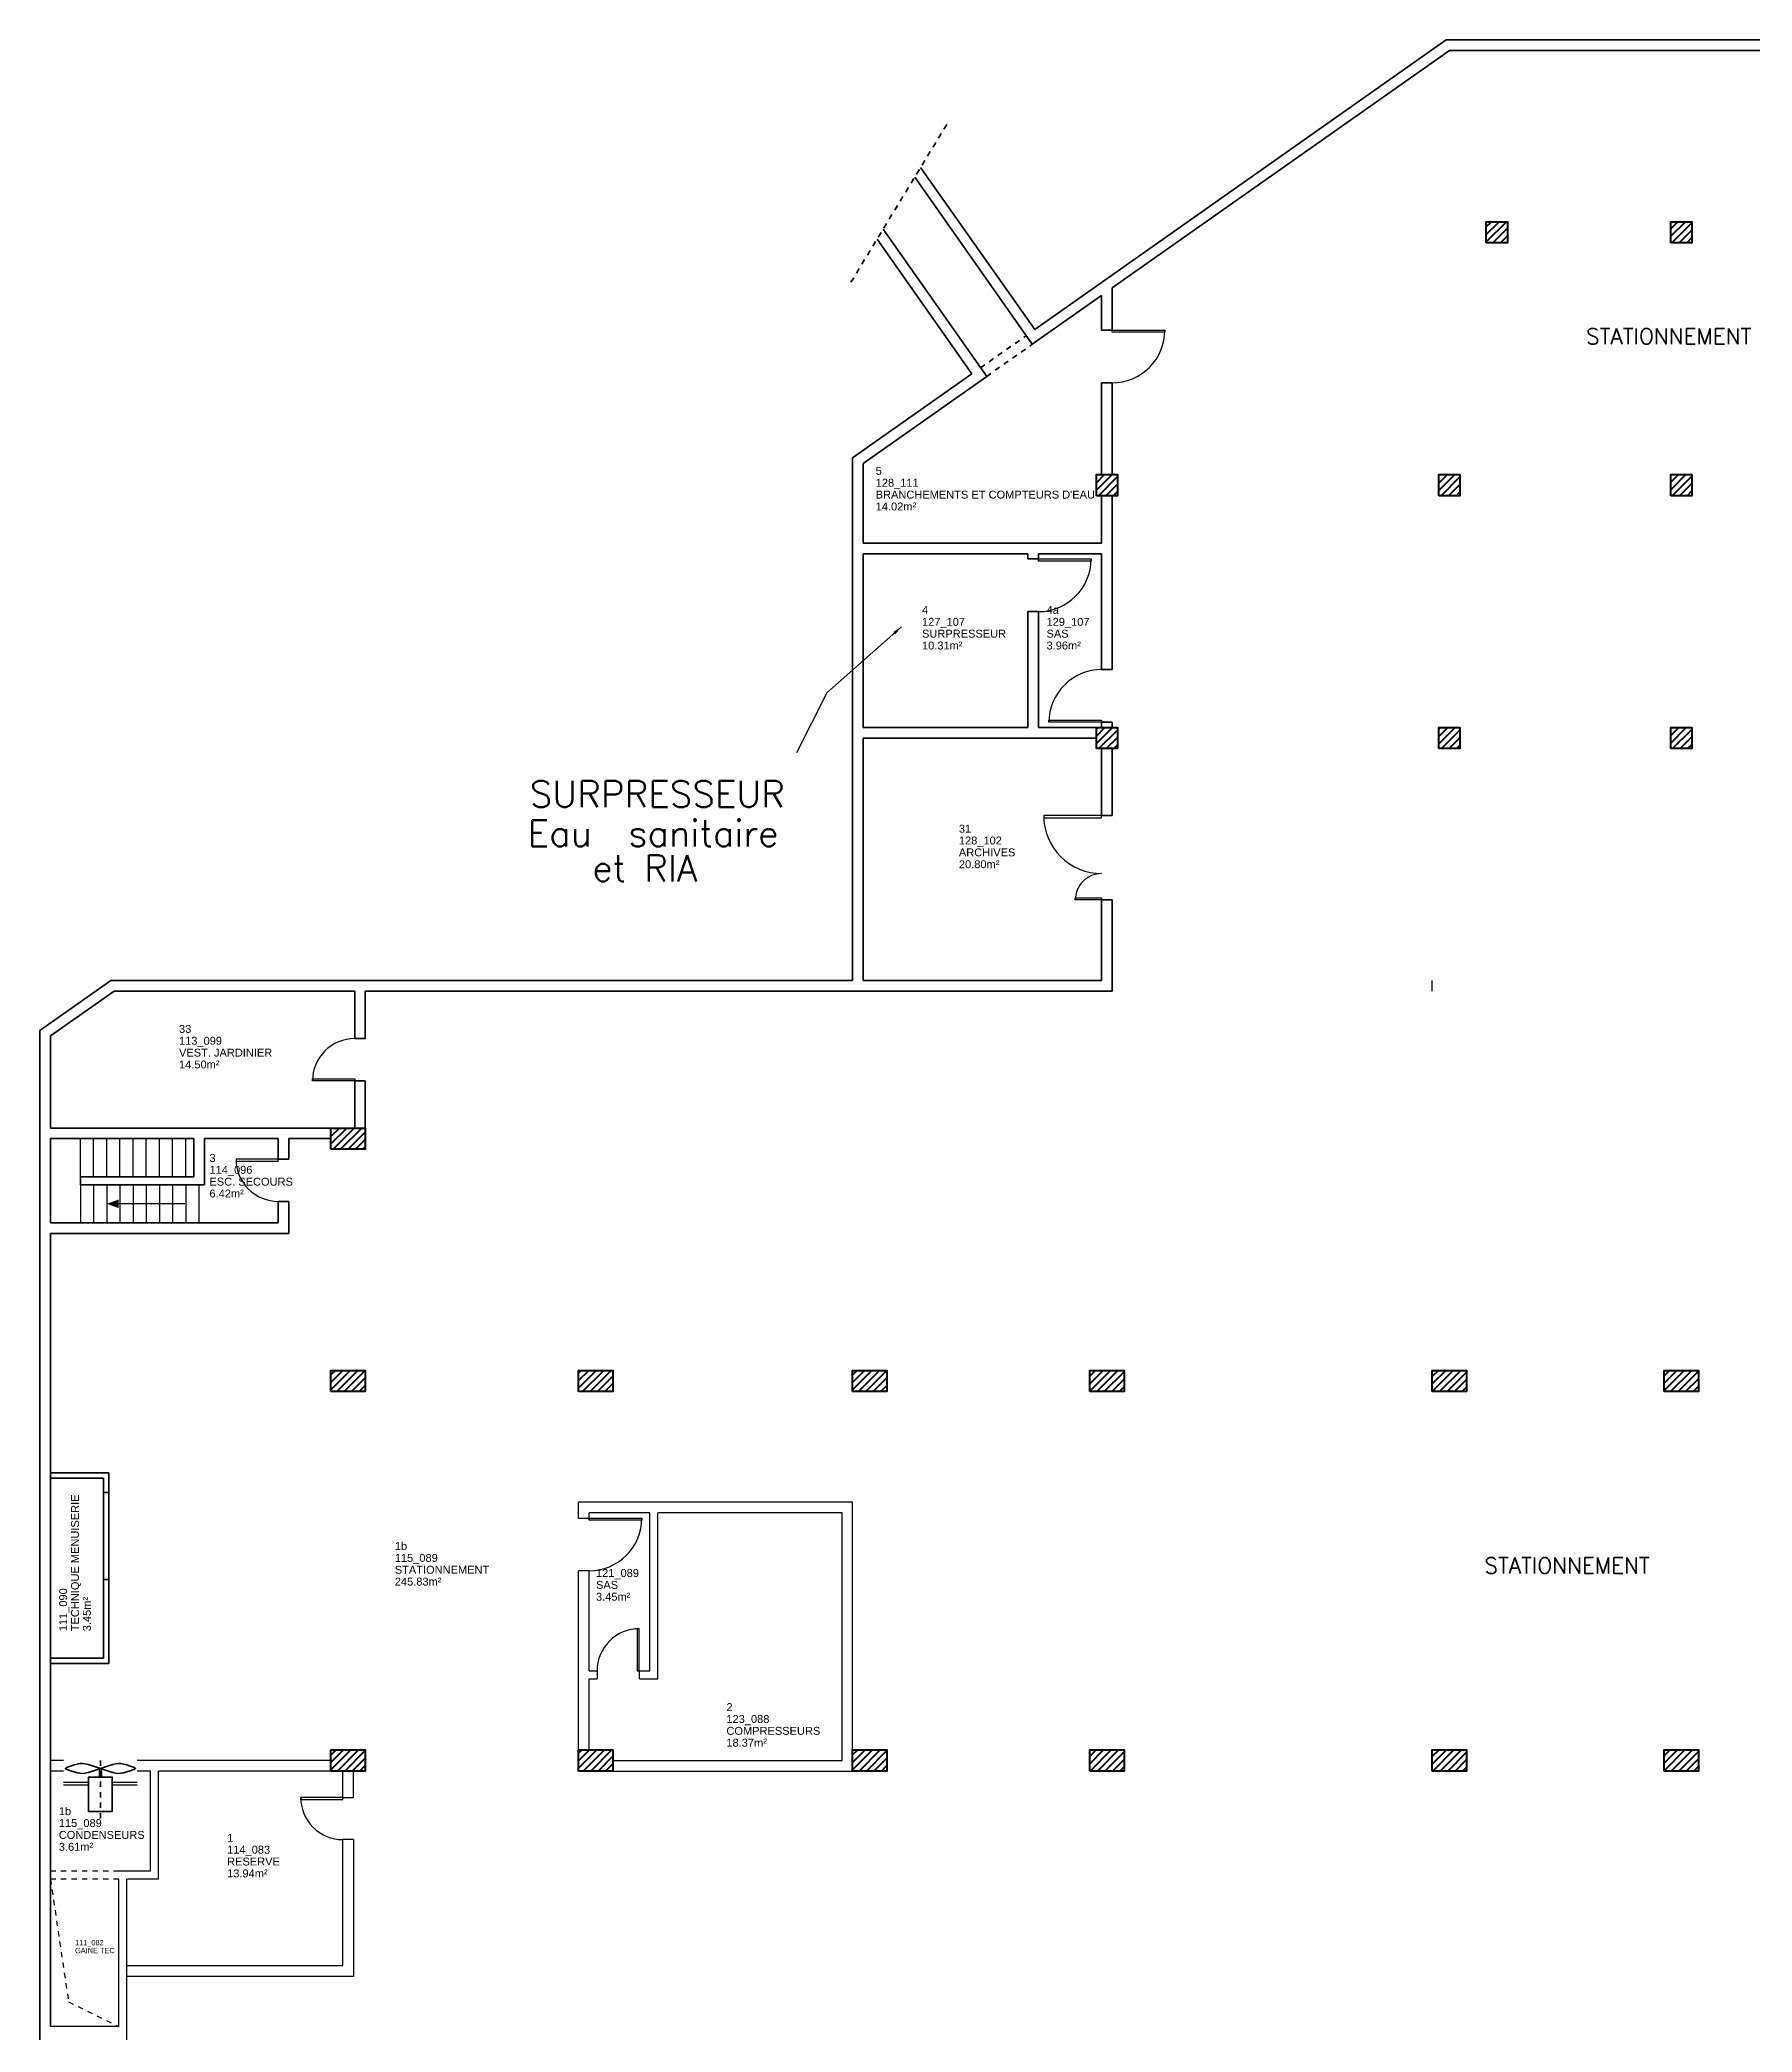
# Model space of a CAD drawing. Header units: metres. Extents: x -8 to 219, y -4 to 118.
# Drawn here: x 109.84 to 142.34, y 80.19 to 118 of the extents above; entities that cross this region are included whole.
import ezdxf

# ---------------------------------------------------------------- set-up
doc = ezdxf.new("R2010")
doc.units = ezdxf.units.M
doc.header["$LTSCALE"] = 0.1
doc.header["$MEASUREMENT"] = 0
for name, pattern in [('CACHÉ', [0.25, 0.125, -0.125]), ('CONTINU', [0]), ('DISCONTINU', [0.75, 0.5, -0.25])]:
    doc.linetypes.add(name, pattern=pattern)
doc.layers.get('0').update_dxf_attribs({"linetype": 'CONTINUOUS'})
for name, color, linetype, lineweight in [('003 Murs porteurs', 7, 'CONTINUOUS', 35), ('A_MURS_STRU', 7, 'CONTINU', 40), ('A_PORT', 7, 'CONTINU', 0)]:
    doc.layers.add(name, color=color, linetype=linetype, lineweight=lineweight)
for name, color, linetype in [('005 Portes', 7, 'CONTINUOUS'), ('00_tx_rep_local', 5, 'CONTINUOUS'), ('A_ACCÈS', 7, 'CONTINUOUS'), ('A_Etiqu_Gaine', 7, 'CONTINUOUS'), ('A_Etiqu_Gaine_ancien', 7, 'CONTINUOUS'), ('A_Etiqu_Gaine_code', 7, 'CONTINUOUS'), ('A_Etiqu_Local', 7, 'CONTINUOUS'), ('A_Etiqu_Local_ancien', 7, 'CONTINUOUS'), ('A_MUR_CLOI', 7, 'CONTINUOUS')]:
    doc.layers.add(name, color=color, linetype=linetype)
doc.styles.add('Attribut', font='arial.ttf')
doc.styles.add('ROMANS', font='ROMANS')
doc.dimstyles.get("Standard").update_dxf_attribs({"dimtxt": 0.18, "dimasz": 0.18, "dimexe": 0.18, "dimexo": 0.0625, "dimgap": 0.09, "dimtad": 1, "dimzin": 0, "dimdsep": 46, "dimtxsty": 'Standard', "dimcen": 0.09, "dimadec": 0, "dimazin": 0, "dimtfac": 1, "dimtofl": 0, "dimtmove": 0, "dimatfit": 3, "dimfxl": 1, "dimtolj": 1, "dimtzin": 0, "dimarcsym": 0})
pattern_1 = [(45, (109.59121, 38.09947), (-0.07071068, 0.07071068), [])]

# ---------------------------------------------------------------- blocks, each defined once
blk = doc.blocks.new('BROCASS-G29')
at = {"layer": '005 Portes', "color": 7, "linetype": 'Continuous'}
blk.add_lwpolyline([(6, 46.549995), (5.199996, 46.549995), (5.199996, 46.509995), (6, 46.509995)], close=True, dxfattribs=at)
at = {"layer": '005 Portes', "color": 3, "linetype": 'Continuous'}
blk.add_arc((6, 46.549988), 0.800999, 179.999991, 270.000001, dxfattribs=at)
blk = doc.blocks.new('BROCASS-G30')
at = {"layer": '005 Portes', "color": 7, "linetype": 'Continuous'}
blk.add_lwpolyline([(6.224999, 60.146942), (5.424996, 60.146942), (5.424996, 60.186943), (6.224999, 60.186943)], close=True, dxfattribs=at)
at = {"layer": '005 Portes', "color": 3, "linetype": 'Continuous'}
blk.add_arc((6.224999, 60.14695), 0.800999, 90.000003, 180.000005, dxfattribs=at)
blk = doc.blocks.new('BROCASS-G31')
at = {"layer": '005 Portes', "color": 7, "linetype": 'Continuous'}
blk.add_lwpolyline([(4.775022, 58.659466), (3.975019, 58.659466), (3.975019, 58.619465), (4.775022, 58.619465)], close=True, dxfattribs=at)
at = {"layer": '005 Portes', "color": 3, "linetype": 'Continuous'}
blk.add_arc((4.775022, 58.659458), 0.800999, 179.999991, 270.000001, dxfattribs=at)
blk = doc.blocks.new('BROCASS-G32')
at = {"layer": '005 Portes', "color": 7, "linetype": 'Continuous'}
blk.add_lwpolyline([(10.675001, 51.849659), (11.675009, 51.849659), (11.675009, 51.80965), (10.675001, 51.80965)], close=True, dxfattribs=at)
at = {"layer": '005 Portes', "color": 3, "linetype": 'Continuous'}
blk.add_arc((10.675001, 51.849659), 1, 270.000001, 0.000003, dxfattribs=at)
blk = doc.blocks.new('BROCASS-G33')
at = {"layer": '005 Portes', "color": 7, "linetype": 'Continuous'}
blk.add_lwpolyline([(11.62653, 48.949642), (11.62653, 49.749645), (11.586529, 49.749645), (11.586529, 48.949642)], close=True, dxfattribs=at)
at = {"layer": '005 Portes', "color": 3, "linetype": 'Continuous'}
blk.add_arc((11.626522, 48.949642), 0.800999, 89.999996, 180.000005, dxfattribs=at)
blk = doc.blocks.new('BROCASS-G34')
at = {"layer": '005 Portes', "color": 7, "linetype": 'Continuous'}
blk.add_lwpolyline([(20.4, 65.179398), (19.299994, 65.179398), (19.299994, 65.139389), (20.4, 65.139389)], close=True, dxfattribs=at)
at = {"layer": '005 Portes', "color": 3, "linetype": 'Continuous'}
blk.add_arc((20.4, 65.179398), 1.100002, 179.999991, 270.000001, dxfattribs=at)
blk = doc.blocks.new('BROCASS-G35')
at = {"layer": '005 Portes', "color": 7, "linetype": 'Continuous'}
blk.add_lwpolyline([(20.4, 63.579395), (19.899996, 63.579395), (19.899996, 63.619396), (20.4, 63.619396)], close=True, dxfattribs=at)
at = {"layer": '005 Portes', "color": 3, "linetype": 'Continuous'}
blk.add_arc((20.4, 63.579395), 0.5, 90.000003, 180.000005, dxfattribs=at)
blk = doc.blocks.new('BROCASS-G36')
at = {"layer": '005 Portes', "color": 7, "linetype": 'Continuous'}
blk.add_lwpolyline([(20.4, 66.950005), (19.399992, 66.950005), (19.399992, 66.990013), (20.4, 66.990013)], close=True, dxfattribs=at)
at = {"layer": '005 Portes', "color": 3, "linetype": 'Continuous'}
blk.add_arc((20.4, 66.950005), 1, 90.000003, 180.000005, dxfattribs=at)
blk = doc.blocks.new('BROCASS-G37')
at = {"layer": '005 Portes', "color": 7, "linetype": 'Continuous'}
blk.add_lwpolyline([(19.199751, 70.049614), (20.199759, 70.049614), (20.199759, 70.009605), (19.199751, 70.009605)], close=True, dxfattribs=at)
at = {"layer": '005 Portes', "color": 3, "linetype": 'Continuous'}
blk.add_arc((19.199751, 70.049614), 1, 270.000001, 0.000001, dxfattribs=at)
blk = doc.blocks.new('BROCASS-G38')
at = {"layer": '005 Portes', "color": 7, "linetype": 'Continuous'}
blk.add_lwpolyline([(20.6, 74.39167), (21.600008, 74.39167), (21.600008, 74.351662), (20.6, 74.351662)], close=True, dxfattribs=at)
at = {"layer": '005 Portes', "color": 3, "linetype": 'Continuous'}
blk.add_arc((20.6, 74.39167), 1, 270.000001, 0.000003, dxfattribs=at)
blk = doc.blocks.new('A_Etiqu_Local')
at = {"style": 'Attribut', "flags": 1}
for tag, p in [('CODE_HOPITAL', (-0.446, 1.632)), ('CODE_SITE', (-0.446, 1.407)), ('CODE_BATIMENT', (-0.446, 1.182)), ('CODE_SECTEUR', (-0.446, 0.957)), ('CODE_ETAGE', (-0.446, 0.732)), ('NOM_NORMALISE', (-0.446, -0.843)), ('SECTEUR_ACTIVITE', (-0.446, -1.068)), ('VOLUME', (-0.446, -1.518)), ('SOUS_SECTEUR_ACTIVITE', (-0.446, -1.293)), ('SERVICE', (-0.446, -1.743)), ('CODE_UG', (-0.446, -1.968)), ('CODE_UA', (-0.446, -2.193)), ('CODE_POLE', (-0.446, -2.418)), ('OCCUPANT_EXTERNE', (-0.446, -2.643)), ('ACCES_HANDICAPES', (-0.446, -3.093)), ('DISPONIBILITE', (-0.446, -2.868)), ('NATURE_SOL', (-0.446, -3.318)), ('RISQUE_LABORATOIRE', (-0.446, -3.543)), ('AMIANTE', (-0.446, -3.768))]:
    blk.add_attdef(tag, p, '', height=0.15, dxfattribs=at)
at = {"layer": 'A_Etiqu_Local', "style": 'Attribut'}
for tag, p in [('CODE_PIECE', (-0.446, 0.282)), ('NOM_USAGE', (-0.446, 0.057)), ('SURFACE', (-0.446, -0.168))]:
    blk.add_attdef(tag, p, '', height=0.15, dxfattribs=at)
at = {"layer": 'A_Etiqu_Local_ancien', "style": 'Attribut'}
blk.add_attdef('CODE_PIECE_ANCIEN', (-0.446, 0.507), '', height=0.15, dxfattribs=at)
blk = doc.blocks.new('A_Etiqu_Gaine')
at = {"style": 'Attribut', "flags": 1}
for tag, p in [('CODE_HOPITAL', (-0.432, 0.865)), ('CODE_SITE', (-0.432, 0.715)), ('CODE_BATIMENT', (-0.432, 0.565)), ('CODE_SECTEUR', (-0.432, 0.415)), ('CODE_ETAGE', (-0.432, 0.265)), ('NOM_NORMALISE', (-0.432, -0.335)), ('SECTEUR_ACTIVITE', (-0.432, -0.485)), ('SOUS_SECTEUR_ACTIVITE', (-0.432, -0.635)), ('SURFACE', (-0.432, -0.785)), ('CODE_UG', (-0.432, -0.935)), ('CODE_POLE', (-0.432, -1.085)), ('AMIANTE', (-0.432, -1.235))]:
    blk.add_attdef(tag, p, '', height=0.1, dxfattribs=at)
at = {"layer": 'A_Etiqu_Gaine', "style": 'Attribut'}
blk.add_attdef('NOM_USAGE', (-0.432, -0.185), '', height=0.1, dxfattribs=at)
at = {"layer": 'A_Etiqu_Gaine_ancien', "style": 'Attribut'}
blk.add_attdef('CODE_PIECE_ANCIEN', (-0.432, 0.115), '', height=0.1, dxfattribs=at)
at = {"layer": 'A_Etiqu_Gaine_code', "style": 'Attribut'}
blk.add_attdef('CODE_PIECE', (-0.432, -0.035), '', height=0.1, dxfattribs=at)

msp = doc.modelspace()

# ---------------------------------------------------------------- hatches: boundary and pattern name
at = {"layer": 'A_MURS_STRU', "linetype": 'Continuous'}
h = msp.add_hatch(dxfattribs=at)
h.set_pattern_fill('ANSI31', color=8, scale=0.8, style=0)
h.set_pattern_definition(pattern_1)
h.paths.add_polyline_path([(137.291, 114.149), (137.291, 114.549), (137.691, 114.549), (137.691, 114.149)])
h = msp.add_hatch(dxfattribs=at)
h.set_pattern_fill('ANSI31', color=8, scale=0.8, style=0)
h.set_pattern_definition(pattern_1)
h.paths.add_polyline_path([(145.191, 114.149), (145.191, 114.549), (145.591, 114.549), (145.591, 114.149)])
h.paths.add_polyline_path([(140.791, 114.149), (140.791, 114.549), (141.191, 114.549), (141.191, 114.149)])
h.paths.add_polyline_path([(145.191, 109.349), (145.191, 109.749), (145.591, 109.749), (145.591, 109.349)])
h.paths.add_polyline_path([(140.791, 109.349), (140.791, 109.749), (141.191, 109.749), (141.191, 109.349)])
h.paths.add_polyline_path([(145.191, 104.549), (145.191, 104.949), (145.591, 104.949), (145.591, 104.549)])
h.paths.add_polyline_path([(140.791, 104.549), (140.791, 104.949), (141.191, 104.949), (141.191, 104.549)])
h = msp.add_hatch(dxfattribs=at)
h.set_pattern_fill('ANSI31', color=8, scale=0.8, style=0)
h.set_pattern_definition(pattern_1)
h.paths.add_polyline_path([(136.391, 109.349), (136.391, 109.749), (136.791, 109.749), (136.791, 109.349)])
h.paths.add_polyline_path([(136.391, 104.549), (136.391, 104.949), (136.791, 104.949), (136.791, 104.549)])
h.paths.add_polyline_path([(129.891, 109.349), (129.891, 109.749), (130.291, 109.749), (130.291, 109.349)])
h.paths.add_polyline_path([(129.891, 104.549), (129.891, 104.949), (130.291, 104.949), (130.291, 104.549)])
h = msp.add_hatch(dxfattribs=at)
h.set_pattern_fill('ANSI31', color=8, scale=0.8, style=0)
h.set_pattern_definition(pattern_1)
h.paths.add_polyline_path([(140.666, 92.349), (140.666, 92.749), (141.316, 92.749), (141.316, 92.349)])
h.paths.add_polyline_path([(136.266, 92.349), (136.266, 92.749), (136.916, 92.749), (136.916, 92.349)])
h.paths.add_polyline_path([(140.666, 85.149), (140.666, 85.549), (141.316, 85.549), (141.316, 85.149)])
h.paths.add_polyline_path([(136.266, 85.149), (136.266, 85.549), (136.916, 85.549), (136.916, 85.149)])
h.paths.add_polyline_path([(125.266, 92.349), (125.266, 92.749), (125.916, 92.749), (125.916, 92.349)])
h.paths.add_polyline_path([(120.066, 92.349), (120.066, 92.749), (120.716, 92.749), (120.716, 92.349)])
h.paths.add_polyline_path([(129.766, 92.349), (129.766, 92.749), (130.416, 92.749), (130.416, 92.349)])
h.paths.add_polyline_path([(125.266, 85.149), (125.266, 85.549), (125.916, 85.549), (125.916, 85.149)])
h.paths.add_polyline_path([(120.066, 85.149), (120.066, 85.549), (120.716, 85.549), (120.716, 85.149)])
h.paths.add_polyline_path([(129.766, 85.149), (129.766, 85.549), (130.416, 85.549), (130.416, 85.149)])
h.paths.add_polyline_path([(115.366, 96.949), (115.366, 97.349), (116.016, 97.349), (116.016, 96.949)])
h.paths.add_polyline_path([(115.366, 92.349), (115.366, 92.749), (116.016, 92.749), (116.016, 92.349)])
h.paths.add_polyline_path([(115.366, 85.149), (115.366, 85.549), (116.016, 85.549), (116.016, 85.149)])
h.paths.add_polyline_path([(139.266, 77.949), (139.266, 78.349), (139.916, 78.349), (139.916, 77.949)])
h.paths.add_polyline_path([(136.266, 77.949), (136.266, 78.349), (136.916, 78.349), (136.916, 77.949)])
h.paths.add_polyline_path([(125.266, 77.949), (125.266, 78.349), (125.916, 78.349), (125.916, 77.949)])
h.paths.add_polyline_path([(121.266, 77.949), (121.266, 78.349), (121.916, 78.349), (121.916, 77.949)])
h.paths.add_polyline_path([(129.766, 77.949), (129.766, 78.349), (130.416, 78.349), (130.416, 77.949)])
h.paths.add_polyline_path([(121.266, 70.749), (121.266, 71.149), (121.916, 71.149), (121.916, 70.749)])
h.paths.add_polyline_path([(115.366, 77.949), (115.366, 78.349), (116.016, 78.349), (116.016, 77.949)])
h.paths.add_polyline_path([(115.366, 70.749), (115.366, 71.149), (116.016, 71.149), (116.016, 70.749)])

# ---------------------------------------------------------------- linework, layer by layer
at = {"layer": '003 Murs porteurs', "color": 8, "linetype": 'Continuous'}
for p, q in [((128.723, 112.502), (136.528, 117.999)), ((136.528, 117.999), (185.469, 117.999)), ((130.191, 113.291), (136.591, 117.799)), ((136.591, 117.799), (174.366, 117.799)), ((128.675, 112.223), (126.443, 115.391)), ((128.723, 112.502), (126.556, 115.578)), ((127.53, 111.661), (125.73, 114.217)), ((127.809, 111.613), (125.843, 114.404)), ((128.675, 112.223), (129.991, 113.15)), ((129.991, 112.491), (129.991, 113.15)), ((130.191, 112.491), (130.191, 113.291)), ((130.191, 112.491), (129.991, 112.491)), ((125.266, 110.066), (127.53, 111.661)), ((125.466, 109.963), (127.809, 111.613)), ((129.991, 109.749), (129.991, 111.491)), ((129.991, 111.491), (130.191, 111.491)), ((130.191, 109.749), (130.191, 111.491)), ((125.266, 100.149), (125.266, 110.066)), ((125.466, 108.449), (125.466, 109.963)), ((129.991, 108.449), (129.991, 109.349)), ((130.191, 106.049), (130.191, 109.349)), ((129.991, 108.449), (125.466, 108.449)), ((125.466, 104.949), (125.466, 108.249)), ((128.591, 108.249), (125.466, 108.249)), ((128.591, 108.249), (128.591, 108.149)), ((128.791, 108.149), (128.591, 108.149)), ((128.791, 108.249), (128.791, 108.149)), ((129.991, 108.249), (128.791, 108.249)), ((129.991, 106.049), (129.991, 108.249)), ((128.591, 107.149), (128.591, 104.949)), ((128.591, 107.149), (128.791, 107.149)), ((128.791, 107.149), (128.791, 104.949)), ((129.991, 106.049), (130.191, 106.049)), ((128.591, 104.949), (125.466, 104.949)), ((125.466, 100.149), (125.466, 104.749)), ((129.891, 104.749), (125.466, 104.749)), ((129.891, 104.949), (128.791, 104.949)), ((130.191, 105.049), (129.991, 105.049)), ((129.991, 104.949), (129.991, 105.049)), ((130.191, 104.949), (130.191, 105.049)), ((129.991, 103.279), (129.991, 104.549)), ((130.191, 103.279), (130.191, 104.549)), ((130.191, 103.279), (129.991, 103.279)), ((129.991, 100.149), (129.991, 101.679)), ((129.991, 101.679), (130.191, 101.679)), ((130.191, 99.949), (130.191, 101.679)), ((109.841, 99.201), (111.188, 100.149)), ((110.041, 99.097), (111.251, 99.949)), ((125.266, 100.149), (111.188, 100.149)), ((115.816, 99.949), (111.251, 99.949)), ((115.816, 99.949), (115.816, 99.047)), ((130.191, 99.949), (116.016, 99.949)), ((116.016, 99.949), (116.016, 99.047)), ((129.991, 100.149), (125.466, 100.149)), ((109.841, 99.201), (109.841, 67.699)), ((110.041, 99.097), (110.041, 97.349)), ((115.816, 99.047), (116.018, 99.047)), ((115.816, 98.246), (115.816, 97.349)), ((116.016, 98.246), (115.816, 98.246)), ((116.016, 98.246), (116.016, 97.349)), ((110.041, 97.349), (115.366, 97.349)), ((110.041, 97.149), (110.041, 95.549)), ((110.041, 97.149), (112.766, 97.149)), ((112.766, 97.149), (112.766, 96.424)), ((112.966, 97.149), (112.966, 96.274)), ((112.966, 97.149), (114.366, 97.149)), ((114.366, 97.149), (114.366, 96.759)), ((114.566, 97.149), (115.366, 97.149)), ((114.566, 97.149), (114.566, 96.759)), ((112.766, 96.424), (110.61, 96.424)), ((110.61, 96.274), (110.61, 96.424)), ((114.566, 96.759), (114.366, 96.759)), ((112.966, 96.274), (110.61, 96.274)), ((114.366, 95.958), (114.366, 95.549)), ((114.366, 95.958), (114.566, 95.958)), ((114.566, 95.958), (114.566, 95.349)), ((110.041, 95.549), (114.366, 95.549)), ((110.041, 95.349), (114.566, 95.349)), ((110.041, 95.349), (110.041, 80.299)), ((110.041, 90.809), (111.151, 90.809)), ((111.151, 90.809), (111.151, 87.189)), ((110.041, 90.709), (111.051, 90.709)), ((111.051, 90.709), (111.051, 87.289)), ((111.051, 90.434), (111.151, 90.434)), ((111.051, 88.784), (111.151, 88.784)), ((110.041, 87.289), (111.051, 87.289)), ((110.041, 87.189), (111.151, 87.189)), ((110.974, 85.193), (110.974, 85.033)), ((111.009, 85.191), (111.009, 85.033))]:
    msp.add_line(p, q, dxfattribs=at)
at = {"layer": '003 Murs porteurs', "color": 8, "linetype": 'DISCONTINU'}
msp.add_line((125.234, 113.401), (127.051, 116.394), dxfattribs=at)
at = {"layer": '003 Murs porteurs', "color": 8, "linetype": 'CACHÉ'}
for p, q in [((127.694, 111.777), (128.559, 112.386)), ((127.809, 111.613), (128.675, 112.223)), ((110.991, 85.349), (110.991, 84.149))]:
    msp.add_line(p, q, dxfattribs=at)
at = {"layer": '003 Murs porteurs', "color": 8, "linetype": 'Continuous'}
for points in [[(110.344, 85.213), (110.338, 85.209), (110.334, 85.205), (110.331, 85.202), (110.329, 85.2), (110.328, 85.198), (110.329, 85.195), (110.331, 85.193), (110.334, 85.19), (110.338, 85.186), (110.344, 85.182)], [(110.344, 85.213), (110.426, 85.242), (110.494, 85.264), (110.551, 85.28), (110.603, 85.289), (110.651, 85.291), (110.701, 85.287), (110.756, 85.275), (110.82, 85.256), (110.897, 85.231), (110.991, 85.198)], [(110.344, 85.182), (110.426, 85.153), (110.494, 85.131), (110.551, 85.115), (110.603, 85.106), (110.651, 85.104), (110.701, 85.108), (110.756, 85.12), (110.82, 85.139), (110.897, 85.164), (110.991, 85.198)], [(111.639, 85.213), (111.557, 85.242), (111.489, 85.264), (111.431, 85.28), (111.38, 85.289), (111.332, 85.291), (111.282, 85.287), (111.227, 85.275), (111.162, 85.256), (111.085, 85.231), (110.991, 85.198)], [(111.639, 85.182), (111.557, 85.153), (111.489, 85.131), (111.431, 85.115), (111.38, 85.106), (111.332, 85.104), (111.282, 85.108), (111.227, 85.12), (111.162, 85.139), (111.085, 85.164), (110.991, 85.198)], [(111.639, 85.213), (111.645, 85.209), (111.649, 85.205), (111.652, 85.202), (111.654, 85.2), (111.655, 85.198), (111.654, 85.195), (111.652, 85.193), (111.649, 85.19), (111.645, 85.186), (111.639, 85.182)]]:
    msp.add_lwpolyline(points, dxfattribs=at)
msp.add_lwpolyline([(110.766, 84.383), (110.766, 85.033), (111.216, 85.033), (111.216, 84.383)], close=True, dxfattribs=at)
at = {"layer": 'A_ACCÈS', "color": 8}
for p, q in [((110.61, 96.424), (110.61, 97.149)), ((110.86, 96.424), (110.86, 97.149)), ((111.11, 96.424), (111.11, 97.149)), ((111.36, 96.424), (111.36, 97.149)), ((111.61, 96.424), (111.61, 97.149)), ((111.86, 96.424), (111.86, 97.149)), ((112.11, 96.424), (112.11, 97.149)), ((112.36, 96.424), (112.36, 97.149)), ((112.61, 96.424), (112.61, 97.149)), ((110.61, 96.274), (110.61, 95.549)), ((110.86, 96.274), (110.86, 95.549)), ((111.11, 96.274), (111.11, 95.549)), ((111.36, 96.274), (111.36, 95.549)), ((111.61, 96.274), (111.61, 95.549)), ((111.86, 96.274), (111.86, 95.549)), ((112.11, 96.274), (112.11, 95.549)), ((112.36, 96.274), (112.36, 95.549)), ((112.61, 96.274), (112.61, 95.549)), ((112.86, 96.274), (112.86, 95.549)), ((112.592, 95.912), (111.11, 95.912))]:
    msp.add_line(p, q, dxfattribs=at)
msp.add_lwpolyline([(111.11, 95.912, 0, 0.161, 0), (111.335, 95.912, 0.161, 0.161, 0)], format="xyseb", dxfattribs=at)
at = {"layer": 'A_MUR_CLOI', "color": 8, "linetype": 'Continuous'}
for p, q in [((136.266, 99.949), (136.266, 100.149)), ((125.266, 90.249), (120.066, 90.249)), ((120.066, 89.949), (120.066, 90.249)), ((121.416, 90.049), (120.266, 90.049)), ((120.266, 89.949), (120.266, 90.049)), ((121.416, 87.049), (121.416, 90.049)), ((121.566, 86.899), (121.566, 90.049)), ((125.066, 90.049), (121.566, 90.049)), ((125.066, 85.349), (125.066, 90.049)), ((125.266, 85.549), (125.266, 90.249)), ((120.066, 89.949), (120.266, 89.949)), ((120.066, 85.549), (120.066, 88.949)), ((120.266, 88.949), (120.066, 88.949)), ((120.266, 87.049), (120.266, 88.949)), ((120.266, 87.049), (120.417, 87.049)), ((120.417, 87.049), (120.417, 86.899)), ((121.218, 87.049), (121.416, 87.049)), ((121.218, 86.899), (121.218, 87.049)), ((120.266, 85.549), (120.266, 86.899)), ((120.266, 86.899), (120.417, 86.899)), ((121.218, 86.899), (121.566, 86.899)), ((110.291, 85.349), (110.041, 85.349)), ((110.291, 85.149), (110.041, 85.149)), ((115.366, 85.349), (111.691, 85.349)), ((111.941, 85.149), (111.691, 85.149)), ((111.941, 83.249), (111.941, 85.149)), ((115.366, 85.149), (112.091, 85.149)), ((112.091, 83.099), (112.091, 85.149)), ((115.591, 84.649), (115.591, 85.149)), ((115.791, 84.649), (115.791, 85.149)), ((120.716, 85.349), (125.066, 85.349)), ((120.716, 85.149), (125.266, 85.149)), ((110.291, 84.938), (110.766, 84.938)), ((110.291, 84.887), (110.766, 84.887)), ((111.216, 84.938), (111.691, 84.938)), ((111.216, 84.887), (111.691, 84.887)), ((115.591, 84.649), (115.791, 84.649)), ((115.591, 81.449), (115.591, 83.848)), ((115.791, 83.848), (115.591, 83.848)), ((115.791, 83.848), (115.791, 81.249)), ((111.941, 83.249), (111.342, 83.249)), ((111.342, 80.299), (111.342, 83.099)), ((111.492, 78.649), (111.492, 83.099)), ((112.091, 83.099), (111.492, 83.099)), ((115.591, 81.449), (111.492, 81.449)), ((115.791, 81.249), (111.492, 81.249)), ((111.342, 80.299), (110.041, 80.299))]:
    msp.add_line(p, q, dxfattribs=at)
at = {"layer": 'A_MUR_CLOI', "color": 8}
msp.add_line((110.041, 90.809), (111.151, 90.809), dxfattribs=at)
at = {"layer": 'A_MUR_CLOI', "color": 8, "linetype": 'CACHÉ'}
for p, q in [((111.342, 83.249), (110.041, 83.249)), ((111.342, 83.099), (110.041, 83.099)), ((110.041, 83.099), (110.386, 80.769)), ((110.386, 80.769), (111.342, 80.299))]:
    msp.add_line(p, q, dxfattribs=at)
at = {"layer": 'A_MURS_STRU', "color": 8, "linetype": 'Continuous'}
for points in [[(137.291, 114.149), (137.291, 114.549), (137.691, 114.549), (137.691, 114.149)], [(140.791, 114.149), (140.791, 114.549), (141.191, 114.549), (141.191, 114.149)], [(129.891, 109.349), (129.891, 109.749), (130.291, 109.749), (130.291, 109.349)], [(136.391, 109.349), (136.391, 109.749), (136.791, 109.749), (136.791, 109.349)], [(140.791, 109.349), (140.791, 109.749), (141.191, 109.749), (141.191, 109.349)], [(129.891, 104.549), (129.891, 104.949), (130.291, 104.949), (130.291, 104.549)], [(136.391, 104.549), (136.391, 104.949), (136.791, 104.949), (136.791, 104.549)], [(140.791, 104.549), (140.791, 104.949), (141.191, 104.949), (141.191, 104.549)], [(115.366, 96.949), (115.366, 97.349), (116.016, 97.349), (116.016, 96.949)], [(115.366, 92.349), (115.366, 92.749), (116.016, 92.749), (116.016, 92.349)], [(120.066, 92.349), (120.066, 92.749), (120.716, 92.749), (120.716, 92.349)], [(125.266, 92.349), (125.266, 92.749), (125.916, 92.749), (125.916, 92.349)], [(129.766, 92.349), (129.766, 92.749), (130.416, 92.749), (130.416, 92.349)], [(136.266, 92.349), (136.266, 92.749), (136.916, 92.749), (136.916, 92.349)], [(140.666, 92.349), (140.666, 92.749), (141.316, 92.749), (141.316, 92.349)], [(115.366, 85.149), (115.366, 85.549), (116.016, 85.549), (116.016, 85.149)], [(120.066, 85.149), (120.066, 85.549), (120.716, 85.549), (120.716, 85.149)], [(125.266, 85.149), (125.266, 85.549), (125.916, 85.549), (125.916, 85.149)], [(129.766, 85.149), (129.766, 85.549), (130.416, 85.549), (130.416, 85.149)], [(136.266, 85.149), (136.266, 85.549), (136.916, 85.549), (136.916, 85.149)], [(140.666, 85.149), (140.666, 85.549), (141.316, 85.549), (141.316, 85.149)]]:
    msp.add_lwpolyline(points, close=True, dxfattribs=at)

# ---------------------------------------------------------------- block references
at = {"layer": 'A_Etiqu_Gaine', "color": 8}
msp.add_blockref('A_Etiqu_Gaine', (110.941, 81.877), dxfattribs=at).add_auto_attribs({'CODE_PIECE': '111_082', 'NOM_USAGE': 'GAINE TEC'})
at = {"layer": 'A_Etiqu_Local', "color": 8}
ref = msp.add_blockref('A_Etiqu_Local', (126.15, 109.239), dxfattribs=at)
ref.add_attrib('CODE_PIECE', '128_111', (125.703, 109.52), dxfattribs={"height": 0.15, "style": 'Attribut'})
ref.add_attrib('CODE_PIECE_ANCIEN', '5', (125.703, 109.745), dxfattribs={"layer": 'A_Etiqu_Local_ancien', "height": 0.15, "style": 'Attribut'})
ref.add_attrib('NOM_USAGE', "BRANCHEMENTS ET COMPTEURS D'EAU", (125.703, 109.295), dxfattribs={"height": 0.15, "style": 'Attribut'})
ref.add_attrib('SURFACE', '14.02m²', (125.703, 109.07), dxfattribs={"height": 0.15, "style": 'Attribut'})
ref = msp.add_blockref('A_Etiqu_Local', (127.029, 106.599), dxfattribs=at)
ref.add_attrib('CODE_PIECE', '127_107', (126.582, 106.881), dxfattribs={"height": 0.15, "style": 'Attribut'})
ref.add_attrib('CODE_PIECE_ANCIEN', '4', (126.582, 107.106), dxfattribs={"layer": 'A_Etiqu_Local_ancien', "height": 0.15, "style": 'Attribut'})
ref.add_attrib('NOM_USAGE', 'SURPRESSEUR', (126.582, 106.656), dxfattribs={"height": 0.15, "style": 'Attribut'})
ref.add_attrib('SURFACE', '10.31m²', (126.582, 106.431), dxfattribs={"height": 0.15, "style": 'Attribut'})
ref = msp.add_blockref('A_Etiqu_Local', (129.391, 106.599), dxfattribs=at)
ref.add_attrib('CODE_PIECE', '129_107', (128.945, 106.881), dxfattribs={"height": 0.15, "style": 'Attribut'})
ref.add_attrib('CODE_PIECE_ANCIEN', '4a', (128.945, 107.106), dxfattribs={"layer": 'A_Etiqu_Local_ancien', "height": 0.15, "style": 'Attribut'})
ref.add_attrib('NOM_USAGE', 'SAS', (128.945, 106.656), dxfattribs={"height": 0.15, "style": 'Attribut'})
ref.add_attrib('SURFACE', '3.96m²', (128.945, 106.431), dxfattribs={"height": 0.15, "style": 'Attribut'})
ref = msp.add_blockref('A_Etiqu_Local', (127.729, 102.449), dxfattribs=at)
ref.add_attrib('CODE_PIECE', '128_102', (127.282, 102.731), dxfattribs={"height": 0.15, "style": 'Attribut'})
ref.add_attrib('CODE_PIECE_ANCIEN', '31', (127.282, 102.956), dxfattribs={"layer": 'A_Etiqu_Local_ancien', "height": 0.15, "style": 'Attribut'})
ref.add_attrib('NOM_USAGE', 'ARCHIVES', (127.282, 102.506), dxfattribs={"height": 0.15, "style": 'Attribut'})
ref.add_attrib('SURFACE', '20.80m²', (127.282, 102.281), dxfattribs={"height": 0.15, "style": 'Attribut'})
ref = msp.add_blockref('A_Etiqu_Local', (112.929, 98.649), dxfattribs=at)
ref.add_attrib('CODE_PIECE', '113_099', (112.482, 98.931), dxfattribs={"height": 0.15, "style": 'Attribut'})
ref.add_attrib('CODE_PIECE_ANCIEN', '33', (112.482, 99.156), dxfattribs={"layer": 'A_Etiqu_Local_ancien', "height": 0.15, "style": 'Attribut'})
ref.add_attrib('NOM_USAGE', 'VEST. JARDINIER', (112.482, 98.706), dxfattribs={"height": 0.15, "style": 'Attribut'})
ref.add_attrib('SURFACE', '14.50m²', (112.482, 98.481), dxfattribs={"height": 0.15, "style": 'Attribut'})
ref = msp.add_blockref('A_Etiqu_Local', (113.507, 96.2), dxfattribs=at)
ref.add_attrib('CODE_PIECE', '114_096', (113.06, 96.482), dxfattribs={"height": 0.15, "style": 'Attribut'})
ref.add_attrib('CODE_PIECE_ANCIEN', '3', (113.06, 96.707), dxfattribs={"layer": 'A_Etiqu_Local_ancien', "height": 0.15, "style": 'Attribut'})
ref.add_attrib('NOM_USAGE', 'ESC. SECOURS', (113.06, 96.257), dxfattribs={"height": 0.15, "style": 'Attribut'})
ref.add_attrib('SURFACE', '6.42m²', (113.06, 96.032), dxfattribs={"height": 0.15, "style": 'Attribut'})
ref = msp.add_blockref('A_Etiqu_Local', (110.641, 88.247), dxfattribs=dict(at, rotation=90))
ref.add_attrib('CODE_PIECE', '111_090', (110.359, 87.801), dxfattribs={"height": 0.15, "rotation": 90, "style": 'Attribut'})
ref.add_attrib('NOM_USAGE', 'TECHNIQUE MENUISERIE', (110.584, 87.801), dxfattribs={"height": 0.15, "rotation": 90, "style": 'Attribut'})
ref.add_attrib('SURFACE', '3.45m²', (110.809, 87.801), dxfattribs={"height": 0.15, "rotation": 90, "style": 'Attribut'})
ref = msp.add_blockref('A_Etiqu_Local', (117.023, 88.836), dxfattribs=at)
ref.add_attrib('CODE_PIECE', '115_089', (116.577, 89.118), dxfattribs={"height": 0.15, "style": 'Attribut'})
ref.add_attrib('CODE_PIECE_ANCIEN', '1b', (116.577, 89.343), dxfattribs={"layer": 'A_Etiqu_Local_ancien', "height": 0.15, "style": 'Attribut'})
ref.add_attrib('NOM_USAGE', 'STATIONNEMENT', (116.577, 88.893), dxfattribs={"height": 0.15, "style": 'Attribut'})
ref.add_attrib('SURFACE', '245.83m²', (116.577, 88.668), dxfattribs={"height": 0.15, "style": 'Attribut'})
ref = msp.add_blockref('A_Etiqu_Local', (120.841, 88.549), dxfattribs=at)
ref.add_attrib('CODE_PIECE', '121_089', (120.395, 88.831), dxfattribs={"height": 0.15, "style": 'Attribut'})
ref.add_attrib('NOM_USAGE', 'SAS', (120.395, 88.606), dxfattribs={"height": 0.15, "style": 'Attribut'})
ref.add_attrib('SURFACE', '3.45m²', (120.395, 88.381), dxfattribs={"height": 0.15, "style": 'Attribut'})
ref = msp.add_blockref('A_Etiqu_Local', (123.316, 85.779), dxfattribs=at)
ref.add_attrib('CODE_PIECE', '123_088', (122.87, 86.061), dxfattribs={"height": 0.15, "style": 'Attribut'})
ref.add_attrib('CODE_PIECE_ANCIEN', '2', (122.87, 86.286), dxfattribs={"layer": 'A_Etiqu_Local_ancien', "height": 0.15, "style": 'Attribut'})
ref.add_attrib('NOM_USAGE', 'COMPRESSEURS', (122.87, 85.836), dxfattribs={"height": 0.15, "style": 'Attribut'})
ref.add_attrib('SURFACE', '18.37m²', (122.87, 85.611), dxfattribs={"height": 0.15, "style": 'Attribut'})
ref = msp.add_blockref('A_Etiqu_Local', (110.648, 83.804), dxfattribs=at)
ref.add_attrib('CODE_PIECE', '115_089', (110.201, 84.086), dxfattribs={"height": 0.15, "style": 'Attribut'})
ref.add_attrib('CODE_PIECE_ANCIEN', '1b', (110.201, 84.311), dxfattribs={"layer": 'A_Etiqu_Local_ancien', "height": 0.15, "style": 'Attribut'})
ref.add_attrib('NOM_USAGE', 'CONDENSEURS', (110.201, 83.861), dxfattribs={"height": 0.15, "style": 'Attribut'})
ref.add_attrib('SURFACE', '3.61m²', (110.201, 83.636), dxfattribs={"height": 0.15, "style": 'Attribut'})
ref = msp.add_blockref('A_Etiqu_Local', (113.841, 83.299), dxfattribs=at)
ref.add_attrib('CODE_PIECE', '114_083', (113.395, 83.581), dxfattribs={"height": 0.15, "style": 'Attribut'})
ref.add_attrib('CODE_PIECE_ANCIEN', '1', (113.395, 83.806), dxfattribs={"layer": 'A_Etiqu_Local_ancien', "height": 0.15, "style": 'Attribut'})
ref.add_attrib('NOM_USAGE', 'RESERVE', (113.395, 83.356), dxfattribs={"height": 0.15, "style": 'Attribut'})
ref.add_attrib('SURFACE', '13.94m²', (113.395, 83.131), dxfattribs={"height": 0.15, "style": 'Attribut'})
at = {"layer": 'A_PORT', "color": 8, "linetype": 'Continuous'}
for name in ['BROCASS-G38', 'BROCASS-G37', 'BROCASS-G36', 'BROCASS-G34', 'BROCASS-G35', 'BROCASS-G30', 'BROCASS-G31', 'BROCASS-G32', 'BROCASS-G33', 'BROCASS-G29']:
    msp.add_blockref(name, (109.591, 38.099), dxfattribs=at)

# ---------------------------------------------------------------- texts
at = {"layer": '00_tx_rep_local', "color": 8, "linetype": 'Continuous', "style": 'ROMANS'}
for s, height, p in [('STATIONNEMENT', 0.3, (139.185, 112.224)), ('SURPRESSEUR', 0.5, (119.138, 103.439)), ('Eau  sanitaire', 0.5, (119.101, 102.691)), ('et RIA', 0.5, (120.325, 102.031)), ('STATIONNEMENT', 0.3, (137.256, 88.898))]:
    msp.add_text(s, height=height, dxfattribs=at).set_placement(p)

# ---------------------------------------------------------------- leaders
at = {"layer": '00_tx_rep_local', "color": 8, "linetype": 'ByBlock'}
msp.add_leader([(126.19, 106.859), (124.773, 105.609), (124.202, 104.467)], dimstyle='Standard', override={"dimgap": 0.09, "dimtad": 0}, dxfattribs=at)

doc.saveas('drawing.dxf')
